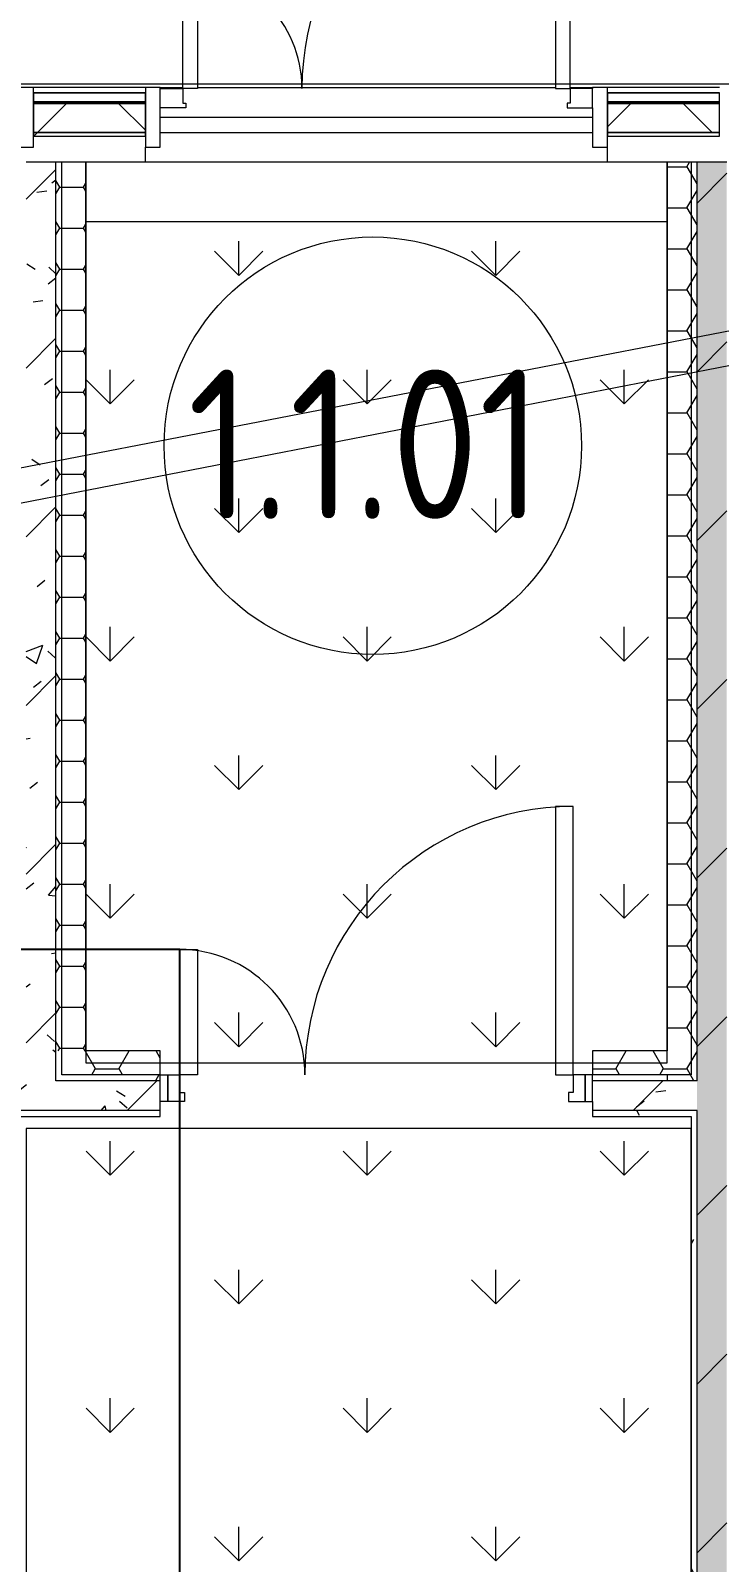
# Model space of a CAD drawing. Header units: millimetres. Extents: x -500089 to 1469082, y -290736 to 166440.
# Drawn here: x 1157119 to 1159429, y -57215 to -52079 of the extents above; entities that cross this region are included whole.
import ezdxf

# ---------------------------------------------------------------- set-up
doc = ezdxf.new("R2010")
doc.units = ezdxf.units.MM
for name, color, linetype, lineweight in [('Витраж', 7, 'Continuous', 0), ('Двери', 7, 'Continuous', 0), ('Линии', 7, 'Continuous', 0), ('Марки помещений', 7, 'Continuous', 0), ('Панели витража', 7, 'Continuous', 0), ('Перекрытие', 7, 'Continuous', 0), ('Стены наружные', 7, 'Continuous', 0), ('Стены несущие', 7, 'Continuous', 0), ('Стены отделка', 7, 'Continuous', 0), ('Стены штриховка', 7, 'Continuous', 0), ('экспертиза ДУ пояснения', 6, 'Continuous', 0), ('экспертиза условные обозначения', 1, 'Continuous', 0)]:
    doc.layers.add(name, color=color, linetype=linetype, lineweight=lineweight)
doc.styles.add('GOST Common_1', font='', dxfattribs={"width": 0.9, "height": 700})
doc.styles.get('GOST Common_1').set_extended_font_data('GOST Common')
pattern_1 = [(0, (1111853.59, -73570.49), (812.8, 203.2), [67.056, -542.544, 67.056, -542.544, -3251.2]), (0, (1111853.59, -73570.49), (812.8, 203.2), [-1219.2, 67.056, -1152.144, 67.056, -542.544, -1422.4]), (0, (1111853.59, -73570.49), (812.8, 203.2), [-3048, 67.056, -339.344, 67.056, -948.944]), (120, (1112158.39, -73468.89), (-582.3764, 602.30545), [67.056, -542.544, 67.056, -542.544, -3251.2]), (120, (1112158.39, -73468.89), (-582.3764, 602.30545), [-1219.2, 67.056, -1152.144, 67.056, -542.544, -1422.4]), (120, (1112158.39, -73468.89), (-582.3764, 602.30545), [-3048, 67.056, -339.344, 67.056, -948.944]), (240, (1112259.99, -73062.49), (-230.4236, -805.50545), [67.056, -542.544, 67.056, -542.544, -3251.2]), (240, (1112259.99, -73062.49), (-230.4236, -805.50545), [-1219.2, 67.056, -1152.144, 67.056, -542.544, -1422.4]), (240, (1112259.99, -73062.49), (-230.4236, -805.50545), [-3048, 67.056, -339.344, 67.056, -948.944])]
pattern_2 = [(45, (1111853.6, -73570.5), (-282.8427, 282.8427), [])]
pattern_3 = [(50, (1111853.6, -73570.5), (728.7365, -63.756), [76.2, -838.2]), (355, (1111853.6, -73570.5), (-140.972, 764.228), [60.96, -670.56]), (100.451, (1111914.3, -73575.8), (587.77, 700.467), [64.76, -712.36]), (46.184, (1111853.6, -73367.3), (1084.316, -168.171), [114.3, -1257.3]), (96.636, (1111943.9, -73381.3), (949.61, 989.71), [97.14, -1068.54]), (351.184, (1111853.6, -73367.3), (949.62, 989.7), [91.44, -1005.84]), (21, (1111955.2, -73418.1), (606.458, -409.0606), [76.2, -838.2]), (326, (1111955.2, -73418.1), (247.208, 736.753), [60.96, -670.56]), (71.451, (1112005.7, -73452.2), (853.668, 327.685), [64.76, -712.36]), (37.5, (1111853.59, -73570.5), (12.3547, 338.2201), [33.528, -628.904, 33.528, -647.192, -673.1]), (37.5, (1111853.59, -73570.5), (12.3547, 338.2201), [-1343.152, 33.528, -639.572]), (7.5, (1111853.6, -73570.5), (267.279, 400.7221), [33.528, -354.584, 33.528, -613.664, -256.54]), (7.5, (1111853.6, -73570.5), (267.279, 400.7221), [-1035.304, 33.528, -223.012]), (327.5, (1111627.02, -73570.5), (542.3633, -22.9153), [33.528, -220.472, 33.528, -758.952, -1051.56]), (327.5, (1111627.02, -73570.5), (542.3633, -22.9153), [-1046.48, 33.528, -1018.032]), (317.5, (1111525.4, -73570.5), (592.517, 101.707), [33.528, -296.672, 33.528, -492.76, -746.76]), (317.5, (1111525.4, -73570.5), (592.517, 101.707), [-856.488, 33.528, -713.232])]
pattern_4 = [(0, (1111853.585, -73570.49), (119.062, 68.741), [79.375, -158.75]), (120, (1111853.585, -73570.49), (-119.06295, 68.74108), [79.375, -158.75]), (60, (1111853.585, -73570.49), (5e-05, 137.48208), [0, -158.75, 79.375, 0])]
pattern_5 = [(90, (1077209.23, -303341.8), (-431.0523, 431.0523), [114.3, -747.8046]), (45, (1077209.2, -303341.8), (-431.0523, 431.0523), [114.3, -495.3]), (135, (1077209.2, -303341.8), (-431.0523, -431.0523), [114.3, -495.3])]

# ---------------------------------------------------------------- blocks, each defined once
blk = doc.blocks.new('АР_СОШ_Верзилово_Фасады_rvt-2-З Этаж 01')
at = {"layer": 'Стены наружные'}
for p, q in [((45700, 21300), (45775, 21300)), ((45825, 21300), (47025, 21300)), ((47075, 21300), (47150, 21300)), ((47150, 21200), (45700, 21200))]:
    blk.add_line(p, q, dxfattribs=at)
blk = doc.blocks.new('ASVP_ДверьСтальная_2 полотна - Внутренняя 1320х2000h_полотна_ Г Л _1200 в чистоте_-4240590-З Этаж 01')
at = {"layer": 'Двери', "lineweight": 18}
for p, q in [((660, 970), (600, 970)), ((600, 970), (600, 70)), ((660, 70), (660, 970)), ((-660, 490), (-600, 490)), ((-660, 70), (-660, 490)), ((-600, 490), (-600, 70)), ((-725, 70), (-700, 70)), ((-725, -20), (-725, 70)), ((-700, 70), (-660, 70)), ((-700, -20), (-700, 70)), ((-700, 70), (-700, -20)), ((-600, 70), (-660, 70)), ((-660, 70), (-660, 10)), ((600, 70), (660, 70)), ((700, 70), (660, 70)), ((660, 70), (660, 10)), ((700, -20), (700, 70)), ((725, 70), (700, 70)), ((700, 70), (700, -20)), ((725, -20), (725, 70)), ((-660, 10), (-644, 10)), ((-644, 10), (-644, -20)), ((660, 10), (644, 10)), ((644, 10), (644, -20)), ((-700, -20), (-725, -20)), ((-644, -20), (-700, -20)), ((644, -20), (700, -20)), ((700, -20), (725, -20))]:
    blk.add_line(p, q, dxfattribs=at)
at = {"layer": 'Двери'}
for centre, radius, start, end in [((660, 70), 900, 90, 180), ((-660, 70), 420, 360, 90)]:
    blk.add_arc(centre, radius, start, end, dxfattribs=at)
blk = doc.blocks.new('Прямоугольный импост - 50х200 мм Серый-V395-З Этаж 01')
at = {"layer": 'Витраж', "lineweight": 18}
for p, q in [((-25, 165), (25, 165)), ((-25, -35), (-25, 165)), ((25, 165), (25, -35)), ((25, -35), (-25, -35))]:
    blk.add_line(p, q, dxfattribs=at)
blk = doc.blocks.new('Прямоугольный импост - 50х120 мм Серый-4343478-З Этаж 01')
at = {"layer": 'Витраж'}
blk.add_line((47575, 21300), (47200, 21300), dxfattribs=at)
blk = doc.blocks.new('M_Glazed Pane_Stemalit_Minvata - Непрозрачное с минватой _пожрассечка_ 38-4343482-З Этаж 01')
at = {"layer": 'Панели витража'}
h = blk.add_hatch(dxfattribs=at)
h.set_pattern_fill('FP_229', color=256, style=0, pattern_type=2)
h.set_pattern_definition([(45, (-45462.5, -21265), (-212.132, 212.132), []), (135, (-45462.5, -21265), (-212.132, -212.132), [])])
h.paths.add_polyline_path([(187.5, -115), (187.5, -18), (-187.5, -18), (-187.5, -115)], flags=0)
h = blk.add_hatch(dxfattribs=at)
h.set_pattern_fill('FP_228', color=256, style=0, pattern_type=2)
h.set_pattern_definition([(45, (-45462.5, -21265), (-212.132, 212.132), [])])
h.paths.add_polyline_path([(-187.5, -127.5), (187.5, -127.5), (187.5, -115), (-187.5, -115)], flags=0)
for p, q in [((-187.5, 18), (187.5, 18)), ((187.5, 18), (-187.5, 18)), ((-187.5, 18), (-187.5, -13)), ((187.5, -13), (187.5, 18)), ((187.5, -13), (-187.5, -13)), ((-187.5, -13), (-187.5, -18)), ((-187.5, -13), (187.5, -13)), ((-187.5, -18), (187.5, -18)), ((187.5, -18), (187.5, -13))]:
    blk.add_line(p, q, dxfattribs=at)
at = {"layer": 'Панели витража', "lineweight": 18}
for p, q in [((187.5, -18), (-187.5, -18)), ((-187.5, -18), (-187.5, -115)), ((187.5, -115), (187.5, -18)), ((187.5, -115), (-187.5, -115)), ((-187.5, -115), (-187.5, -127.5)), ((-187.5, -115), (187.5, -115)), ((-187.5, -127.5), (187.5, -127.5)), ((187.5, -127.5), (187.5, -115))]:
    blk.add_line(p, q, dxfattribs=at)
blk = doc.blocks.new('Прямоугольный импост - 50х200 мм Серый-3932074-З Этаж 01')
at = {"layer": 'Витраж', "lineweight": 18}
for p, q in [((-25, 165), (25, 165)), ((-25, 32.5), (-25, 165)), ((25, 165), (25, -35)), ((-25, -35), (-25, -32.5)), ((25, -35), (-25, -35))]:
    blk.add_line(p, q, dxfattribs=at)
blk = doc.blocks.new('ASVP_ДверьАлюминиеваяВитражная_2 полотна - Остекленная-3932010-З Этаж 01')
at = {"layer": 'Двери', "lineweight": 18}
for p, q in [((650, 932.5), (600, 932.5)), ((600, 932.5), (600, 32.5)), ((650, 32.5), (650, 932.5)), ((-650, 432.5), (-600, 432.5)), ((-650, 32.5), (-650, 432.5)), ((-600, 432.5), (-600, 32.5)), ((-725, 32.5), (-650, 32.5)), ((-725, -32.5), (-725, 32.5)), ((-600, 32.5), (-650, 32.5)), ((-650, 32.5), (-650, -17.5)), ((600, 32.5), (650, 32.5)), ((725, 32.5), (650, 32.5)), ((650, 32.5), (650, -17.5)), ((725, -32.5), (725, 32.5)), ((-640, -32.5), (-725, -32.5)), ((-650, -17.5), (-640, -17.5)), ((-640, -17.5), (-640, -32.5)), ((650, -17.5), (640, -17.5)), ((640, -17.5), (640, -32.5)), ((640, -32.5), (725, -32.5))]:
    blk.add_line(p, q, dxfattribs=at)
at = {"layer": 'Двери'}
for centre, radius, start, end in [((650, 32.5), 900, 90, 180), ((-650, 32.5), 400, 360, 90)]:
    blk.add_arc(centre, radius, start, end, dxfattribs=at)
blk = doc.blocks.new('M_Glazed Pane_Stemalit_Minvata - Непрозрачное с минватой _пожрассечка_ 38-V444-З Этаж 01')
at = {"layer": 'Панели витража'}
h = blk.add_hatch(dxfattribs=at)
h.set_pattern_fill('FP_233', color=256, style=0, pattern_type=2)
h.set_pattern_definition([(45, (-47387.5, -21265), (-212.132, 212.132), []), (135, (-47387.5, -21265), (-212.132, -212.132), [])])
h.paths.add_polyline_path([(187.5, -115), (187.5, -18), (-187.5, -18), (-187.5, -115), (115.9, -115)], flags=0)
h = blk.add_hatch(dxfattribs=at)
h.set_pattern_fill('FP_232', color=256, style=0, pattern_type=2)
h.set_pattern_definition([(45, (-47387.5, -21265), (-212.132, 212.132), [])])
h.paths.add_polyline_path([(113.1, -127.5), (187.5, -127.5), (187.5, -115), (-187.5, -115), (-187.5, -127.5), (112.5, -127.5)], flags=0)
for p, q in [((-187.5, 18), (187.5, 18)), ((187.5, 18), (-187.5, 18)), ((-187.5, 18), (-187.5, -13)), ((187.5, -13), (187.5, 18)), ((187.5, -13), (-187.5, -13)), ((-187.5, -13), (-187.5, -18)), ((-187.5, -13), (187.5, -13)), ((-187.5, -18), (187.5, -18)), ((187.5, -18), (187.5, -13))]:
    blk.add_line(p, q, dxfattribs=at)
at = {"layer": 'Панели витража', "lineweight": 18}
for p, q in [((187.5, -18), (-187.5, -18)), ((-187.5, -18), (-187.5, -115)), ((187.5, -115), (187.5, -18)), ((187.5, -115), (-187.5, -115)), ((-187.5, -115), (-187.5, -127.5)), ((-187.5, -115), (187.5, -115)), ((-187.5, -127.5), (187.5, -127.5)), ((187.5, -127.5), (187.5, -115))]:
    blk.add_line(p, q, dxfattribs=at)
blk = doc.blocks.new('Прямоугольный импост - 50х200 мм Серый-V445-З Этаж 01')
at = {"layer": 'Витраж', "lineweight": 18}
for p, q in [((-25, 165), (25, 165)), ((-25, -35), (-25, 165)), ((25, 165), (25, 32.5)), ((25, -35), (-25, -35)), ((25, -32.5), (25, -35))]:
    blk.add_line(p, q, dxfattribs=at)
blk = doc.blocks.new('ASVP_Марка_Помещение_ОдноЗначение - Номер-684784-З Этаж 01')
at = {"layer": 'Марки помещений'}
blk.add_circle((0, 0), 3.5, dxfattribs=at)

msp = doc.modelspace()

# ---------------------------------------------------------------- hatches: boundary and pattern name
at = {"layer": 'Стены штриховка'}
h = msp.add_hatch(dxfattribs=at)
h.set_pattern_fill('FP_201', color=256, style=0, pattern_type=2)
h.set_pattern_definition(pattern_2)
h.paths.add_polyline_path([(1157103.585, -55600.488), (1157203.585, -55600.488), (1157203.585, -52520.488), (1157103.585, -52520.488), (1157103.585, -55580.488)], flags=0)
h = msp.add_hatch(dxfattribs=at)
h.set_pattern_fill('FP_31', color=256, style=0, pattern_type=2)
h.set_pattern_definition(pattern_3)
h.paths.add_polyline_path([(1157103.585, -55600.488), (1157203.585, -55600.488), (1157203.585, -52520.488), (1157103.585, -52520.488), (1157103.585, -55580.488)], flags=0)
h = msp.add_hatch(dxfattribs=at)
h.set_pattern_fill('FP_34', color=256, style=0, pattern_type=2)
h.set_pattern_definition(pattern_4)
h.paths.add_polyline_path([(1157203.585, -55500.488), (1157303.585, -55500.488), (1157303.585, -52520.488), (1157203.585, -52520.488), (1157203.585, -52720.488)], flags=0)
h = msp.add_hatch(dxfattribs=at)
h.set_pattern_fill('FP_34', color=256, style=0, pattern_type=2)
h.set_pattern_definition(pattern_4)
h.paths.add_polyline_path([(1159333.585, -55600.488), (1159353.585, -55600.488), (1159353.585, -52520.488), (1159253.585, -52520.488), (1159253.585, -55580.488)], flags=0)
h = msp.add_hatch(dxfattribs=at)
h.set_pattern_fill('FP_201', color=256, style=0, pattern_type=2)
h.set_pattern_definition(pattern_2)
h.paths.add_polyline_path([(1159453.585, -71670.488), (1159453.585, -70600.488), (1159353.585, -70600.488), (1159353.585, -71670.488)], flags=0)
h.paths.add_polyline_path([(1159403.585, -69500.488), (1159453.585, -69500.488), (1159453.585, -68680.488), (1159353.585, -68680.488), (1159353.585, -69500.488)], flags=0)
h.paths.add_polyline_path([(1159453.585, -67680.488), (1159453.585, -63890.488), (1159353.585, -63890.488), (1159353.585, -67680.488), (1159403.585, -67680.488)], flags=0)
h.paths.add_polyline_path([(1159353.585, -62440.488), (1159453.585, -62440.488), (1159453.585, -52520.488), (1159353.585, -52520.488), (1159353.585, -61324.19)], flags=0)
h = msp.add_hatch(dxfattribs=at)
h.set_pattern_fill('FP_31', color=256, style=0, pattern_type=2)
h.set_pattern_definition(pattern_3)
h.paths.add_polyline_path([(1159453.585, -71670.488), (1159453.585, -70600.488), (1159353.585, -70600.488), (1159353.585, -71670.488)], flags=0)
h.paths.add_polyline_path([(1159403.585, -69500.488), (1159453.585, -69500.488), (1159453.585, -68680.488), (1159353.585, -68680.488), (1159353.585, -69500.488)], flags=0)
h.paths.add_polyline_path([(1159453.585, -67680.488), (1159453.585, -63890.488), (1159353.585, -63890.488), (1159353.585, -67680.488), (1159403.585, -67680.488)], flags=0)
h.paths.add_polyline_path([(1159353.585, -62440.488), (1159453.585, -62440.488), (1159453.585, -52520.488), (1159353.585, -52520.488), (1159353.585, -61324.19)], flags=0)
h = msp.add_hatch(dxfattribs=at)
h.set_pattern_fill('FP_34', color=256, style=0, pattern_type=2)
h.set_pattern_definition(pattern_4)
h.paths.add_polyline_path([(1157223.585, -55580.488), (1157553.585, -55580.488), (1157553.585, -55500.488), (1157223.585, -55500.488), (1157223.585, -55569.211)], flags=0)
h.paths.add_polyline_path([(1159253.585, -55580.488), (1159253.585, -55500.488), (1159003.585, -55500.488), (1159003.585, -55580.488), (1159020.203, -55580.488)], flags=0)
h = msp.add_hatch(dxfattribs=at)
h.set_pattern_fill('FP_201', color=256, style=0, pattern_type=2)
h.set_pattern_definition(pattern_2)
h.paths.add_polyline_path([(1157553.585, -55700.488), (1157553.585, -55600.488), (1154563.585, -55600.488), (1154563.585, -55700.488), (1157203.585, -55700.488)], flags=0)
h.paths.add_polyline_path([(1151753.585, -55700.488), (1152523.585, -55700.488), (1152523.585, -55600.488), (1151753.585, -55600.488)], flags=0)
h.paths.add_polyline_path([(1153323.585, -55700.488), (1153563.585, -55700.488), (1153563.585, -55600.488), (1153323.585, -55600.488), (1153323.585, -55650.488)], flags=0)
h.paths.add_polyline_path([(1159020.203, -55700.488), (1159353.585, -55700.488), (1159353.585, -55600.488), (1159003.585, -55600.488), (1159003.585, -55700.488)], flags=0)
h = msp.add_hatch(dxfattribs=at)
h.set_pattern_fill('FP_31', color=256, style=0, pattern_type=2)
h.set_pattern_definition(pattern_3)
h.paths.add_polyline_path([(1157553.585, -55700.488), (1157553.585, -55600.488), (1154563.585, -55600.488), (1154563.585, -55700.488), (1157203.585, -55700.488)], flags=0)
h.paths.add_polyline_path([(1151753.585, -55700.488), (1152523.585, -55700.488), (1152523.585, -55600.488), (1151753.585, -55600.488)], flags=0)
h.paths.add_polyline_path([(1153323.585, -55700.488), (1153563.585, -55700.488), (1153563.585, -55600.488), (1153323.585, -55600.488), (1153323.585, -55650.488)], flags=0)
h.paths.add_polyline_path([(1159020.203, -55700.488), (1159353.585, -55700.488), (1159353.585, -55600.488), (1159003.585, -55600.488), (1159003.585, -55700.488)], flags=0)
h = msp.add_hatch(dxfattribs=at)
h.set_pattern_fill('FP_174', color=256, style=0, pattern_type=2)
h.set_pattern_definition(pattern_1)
h.paths.add_polyline_path([(1159333.585, -55600.488), (1159253.585, -55580.488), (1159003.585, -55580.488), (1159003.585, -55600.488), (1159253.585, -55600.488)], flags=0)
h.paths.add_polyline_path([(1151773.585, -55600.488), (1152523.585, -55600.488), (1152523.585, -55580.488), (1151773.585, -55580.488)], flags=0)
h.paths.add_polyline_path([(1153323.585, -55600.488), (1153563.585, -55600.488), (1153563.585, -55580.488), (1153323.585, -55580.488)], flags=0)
h.paths.add_polyline_path([(1157223.585, -55600.488), (1157553.585, -55600.488), (1157553.585, -55580.488), (1157203.585, -55580.488), (1157203.585, -55600.488)], flags=0)
h.paths.add_polyline_path([(1154563.585, -55600.488), (1157103.585, -55600.488), (1157103.585, -55580.488), (1154563.585, -55580.488)], flags=0)
h = msp.add_hatch(dxfattribs=at)
h.set_pattern_fill('FP_174', color=256, style=0, pattern_type=2)
h.set_pattern_definition(pattern_1)
h.paths.add_polyline_path([(1151773.585, -55720.488), (1152523.585, -55720.488), (1152523.585, -55700.488), (1151773.585, -55700.488)], flags=0)
h.paths.add_polyline_path([(1159333.585, -55720.488), (1159333.585, -55700.488), (1159003.585, -55700.488), (1159003.585, -55720.488), (1159178.294, -55720.488)], flags=0)
h.paths.add_polyline_path([(1153323.585, -55720.488), (1153373.585, -55720.488), (1153373.585, -55700.488), (1153323.585, -55700.488)], flags=0)
h.paths.add_polyline_path([(1157203.585, -55720.488), (1157553.585, -55720.488), (1157553.585, -55700.488), (1154563.585, -55700.488), (1154563.585, -55720.488), (1157103.585, -55720.488)], flags=0)
h.paths.add_polyline_path([(1153563.585, -55720.488), (1153563.585, -55700.488), (1153473.585, -55700.488), (1153473.585, -55720.488), (1153493.585, -55720.488)], flags=0)
h = msp.add_hatch(dxfattribs=at)
h.set_pattern_fill('FP_174', color=256, style=0, pattern_type=2)
h.set_pattern_definition(pattern_1)
h.paths.add_polyline_path([(1159353.585, -71650.488), (1159353.585, -70600.488), (1159333.585, -70600.488), (1159333.585, -71650.488)], flags=0)
h.paths.add_polyline_path([(1159353.585, -69500.488), (1159353.585, -68680.488), (1159333.585, -68680.488), (1159333.585, -69500.488)], flags=0)
h.paths.add_polyline_path([(1159333.585, -67680.488), (1159353.585, -67680.488), (1159353.585, -63890.488), (1159333.585, -63890.488), (1159333.585, -67079.17)], flags=0)
h.paths.add_polyline_path([(1159353.585, -62440.488), (1159353.585, -55700.488), (1159333.585, -55700.488), (1159333.585, -62440.488)], flags=0)
at = {"layer": 'экспертиза условные обозначения'}
h = msp.add_hatch(dxfattribs=at)
h.set_pattern_fill('GRASS', color=4, scale=24)
h.set_pattern_definition(pattern_5)
h.paths.add_polyline_path([(1157303.585, -55540.488), (1159253.585, -55540.488), (1159253.585, -52520.488), (1157303.585, -52520.488)])
h = msp.add_hatch(dxfattribs=at)
h.set_pattern_fill('GRASS', color=6, scale=24)
h.set_pattern_definition(pattern_5)
h.paths.add_polyline_path([(1157373.585, -71650.488), (1159333.585, -71650.488), (1159333.585, -55760.488), (1157103.585, -55760.488), (1157103.585, -60240.488), (1153463.585, -60240.488), (1153463.585, -61460.488), (1149123.585, -61460.488), (1149123.585, -73770.488), (1154683.585, -73770.488), (1154683.585, -66250.488), (1157373.585, -66250.488)])

# ---------------------------------------------------------------- linework, layer by layer
at = {"color": 4}
msp.add_lwpolyline([(1148406.389, -61918.488), (1157618.585, -61918.488), (1157618.585, -55160.488), (1148406.389, -55160.488)], close=True, dxfattribs=at)
at = {"layer": 'Линии'}
msp.add_line((1151803.585, -52257.988), (1167089.585, -52257.988), dxfattribs=at)
at = {"layer": 'Перекрытие'}
msp.add_line((1159253.585, -52720.488), (1157303.585, -52720.488), dxfattribs=at)
at = {"layer": 'Стены наружные'}
for p, q in [((1157553.585, -52420.488), (1159003.585, -52420.488)), ((1157503.585, -52520.488), (1157503.585, -52470.488)), ((1159053.585, -52520.488), (1159053.585, -52470.488)), ((1159253.585, -52520.488), (1157303.585, -52520.488))]:
    msp.add_line(p, q, dxfattribs=at)
at = {"layer": 'Стены несущие'}
for p, q in [((1157203.585, -52520.488), (1157103.585, -52520.488)), ((1157203.585, -55600.488), (1157203.585, -52520.488)), ((1159453.585, -52520.488), (1159353.585, -52520.488)), ((1159353.585, -55600.488), (1159353.585, -52520.488)), ((1157553.585, -55600.488), (1157203.585, -55600.488)), ((1159353.585, -55600.488), (1159003.585, -55600.488)), ((1157553.585, -55700.488), (1157553.585, -55670.488)), ((1159003.585, -55670.488), (1159003.585, -55700.488)), ((1157553.585, -55700.488), (1154563.585, -55700.488)), ((1159353.585, -55700.488), (1159003.585, -55700.488)), ((1159353.585, -62440.488), (1159353.585, -55700.488))]:
    msp.add_line(p, q, dxfattribs=at)
at = {"layer": 'Стены отделка'}
for p, q in [((1157303.585, -52520.488), (1157203.585, -52520.488)), ((1157223.585, -55580.488), (1157223.585, -52520.488)), ((1157303.585, -55500.488), (1157303.585, -52520.488)), ((1159253.585, -52520.488), (1159253.585, -55500.488)), ((1159353.585, -52520.488), (1159253.585, -52520.488)), ((1159333.585, -52520.488), (1159333.585, -55580.488)), ((1157553.585, -55500.488), (1157303.585, -55500.488)), ((1157553.585, -55580.488), (1157553.585, -55500.488)), ((1159253.585, -55500.488), (1159003.585, -55500.488)), ((1159003.585, -55500.488), (1159003.585, -55580.488)), ((1159333.585, -55580.488), (1159253.585, -55580.488)), ((1159253.585, -55580.488), (1159253.585, -55600.488)), ((1154563.585, -55720.488), (1157553.585, -55720.488)), ((1157553.585, -55720.488), (1157553.585, -55700.488)), ((1159003.585, -55700.488), (1159003.585, -55720.488)), ((1159003.585, -55720.488), (1159333.585, -55720.488)), ((1159333.585, -55720.488), (1159333.585, -62440.488))]:
    msp.add_line(p, q, dxfattribs=at)
at = {"layer": 'Стены штриховка'}
for p, q in [((1157553.585, -55580.488), (1157223.585, -55580.488)), ((1159253.585, -55580.488), (1159003.585, -55580.488))]:
    msp.add_line(p, q, dxfattribs=at)
at = {"layer": 'экспертиза ДУ пояснения'}
for p, q in [((1141545.255, -56548.635), (1326068.788, -20876.663)), ((1326068.788, -20876.663), (1142469.058, -56500.551))]:
    msp.add_line(p, q, dxfattribs=at)
at = {"layer": 'экспертиза условные обозначения', "color": 4}
msp.add_lwpolyline([(1157303.585, -55540.488), (1159253.585, -55540.488), (1159253.585, -52520.488), (1157303.585, -52520.488), (1157303.585, -55540.488)], dxfattribs=at)
at = {"layer": 'экспертиза условные обозначения', "color": 6}
msp.add_lwpolyline([(1157373.585, -71650.488), (1159333.585, -71650.488), (1159333.585, -55760.488), (1157103.585, -55760.488), (1157103.585, -60240.488), (1153463.585, -60240.488), (1153463.585, -61460.488), (1149123.585, -61460.488), (1149123.585, -73770.488), (1154683.585, -73770.488), (1154683.585, -66250.488), (1157373.585, -66250.488), (1157373.585, -71650.488)], dxfattribs=at)

# ---------------------------------------------------------------- block references
msp.add_blockref('АР_СОШ_Верзилово_Фасады_rvt-2-З Этаж 01', (1111853.585, -73570.488))
at = {"layer": 'Витраж', "extrusion": (0, 0, -1), "rotation": 180}
for name, p in [('Прямоугольный импост - 50х200 мм Серый-V395-З Этаж 01', (-1157103.585, -52305.488)), ('Прямоугольный импост - 50х200 мм Серый-V445-З Этаж 01', (-1157528.585, -52305.488)), ('Прямоугольный импост - 50х200 мм Серый-3932074-З Этаж 01', (-1159028.585, -52305.488))]:
    msp.add_blockref(name, p, dxfattribs=at)
at = {"layer": 'Витраж'}
for p in [(1109928.585, -73570.488), (1111853.585, -73570.488)]:
    msp.add_blockref('Прямоугольный импост - 50х120 мм Серый-4343478-З Этаж 01', p, dxfattribs=at)
at = {"layer": 'Двери'}
for name, p in [('ASVP_ДверьАлюминиеваяВитражная_2 полотна - Остекленная-3932010-З Этаж 01', (1158278.585, -52305.488)), ('ASVP_ДверьСтальная_2 полотна - Внутренняя 1320х2000h_полотна_ Г Л _1200 в чистоте_-4240590-З Этаж 01', (1158278.585, -55650.488))]:
    msp.add_blockref(name, p, dxfattribs=at)
at = {"layer": 'Марки помещений', "xscale": 199.9999999999999, "yscale": 199.9999999999999, "zscale": 199.9999999999999}
msp.add_blockref('ASVP_Марка_Помещение_ОдноЗначение - Номер-684784-З Этаж 01', (1158266.213, -53471.353), dxfattribs=at)
at = {"layer": 'Панели витража'}
for name, p in [('M_Glazed Pane_Stemalit_Minvata - Непрозрачное с минватой _пожрассечка_ 38-4343482-З Этаж 01', (1157316.085, -52305.488)), ('M_Glazed Pane_Stemalit_Minvata - Непрозрачное с минватой _пожрассечка_ 38-V444-З Этаж 01', (1159241.085, -52305.488))]:
    msp.add_blockref(name, p, dxfattribs=at)

# ---------------------------------------------------------------- texts
at = {"layer": 'Марки помещений', "insert": (1157645.198, -53215.903), "char_height": 500, "width": 1529.61975, "attachment_point": 1, "style": 'GOST Common_1'}
msp.add_mtext('1.1.01', dxfattribs=at)

doc.saveas('drawing.dxf')
